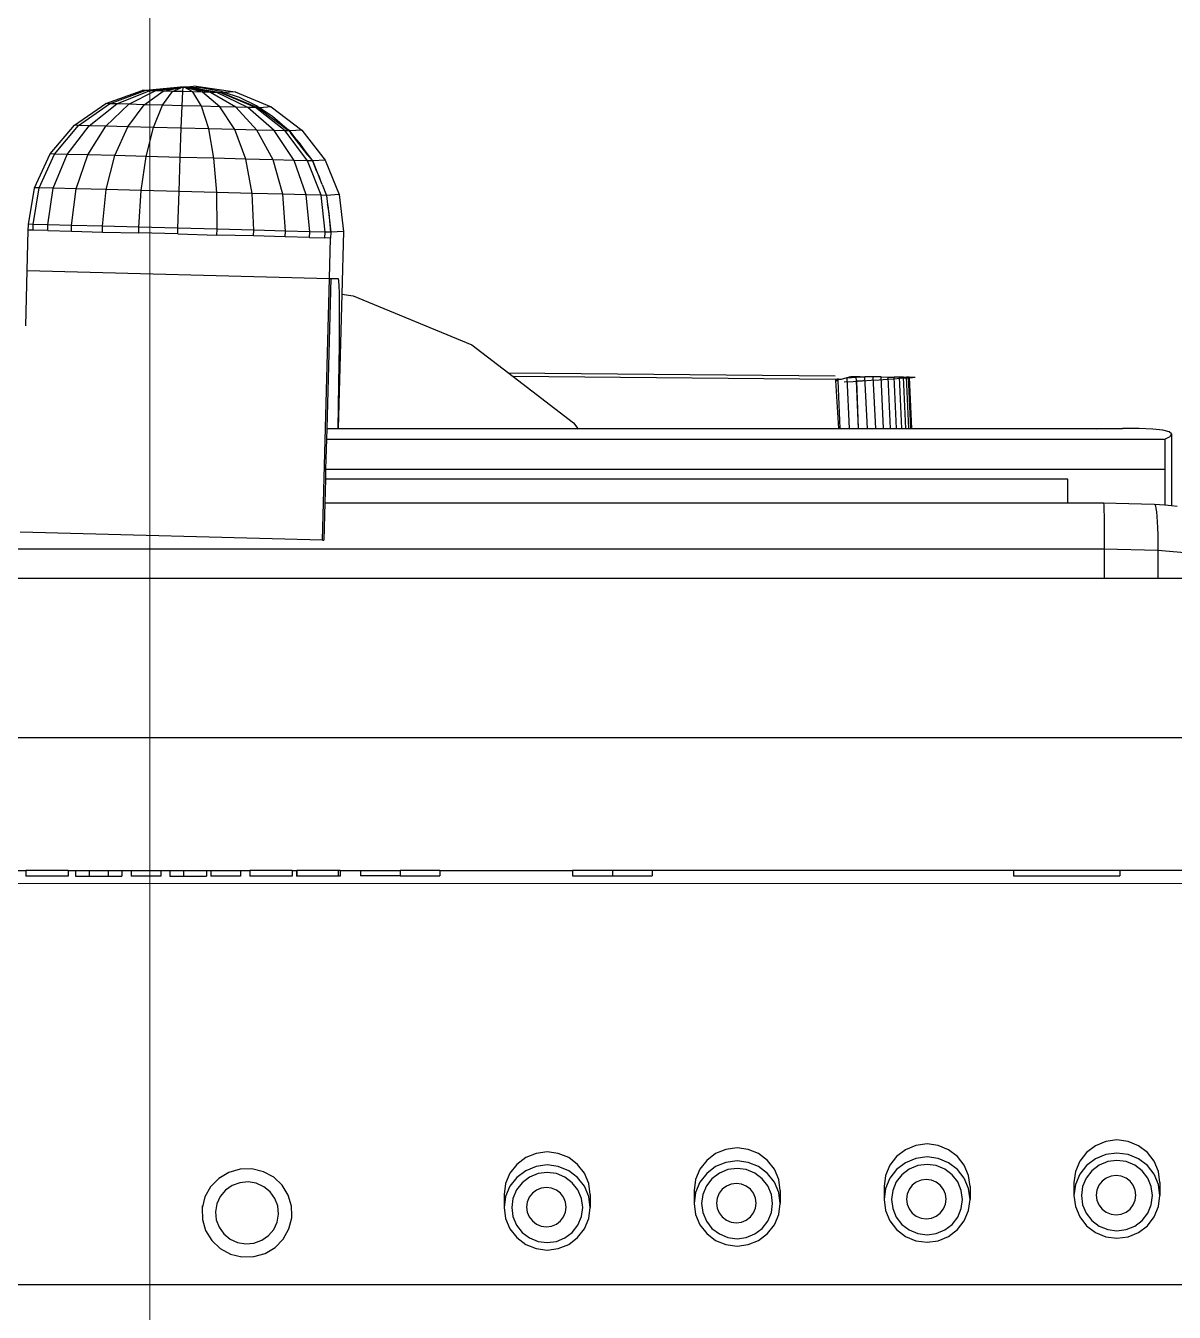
# Model space of a CAD drawing. Header units: millimetres. Extents: x 3552052 to 4144896, y -707811 to -630695.
# Drawn here: x 3697252.6 to 3697455.5, y -683301.6 to -683074.3 of the extents above; entities that cross this region are included whole.
import ezdxf

# ---------------------------------------------------------------- set-up
doc = ezdxf.new("R2010")
doc.units = ezdxf.units.MM
doc.header["$LTSCALE"] = 6
doc.header["$MEASUREMENT"] = 0
doc.layers.add('ELE-4M UPS P.SB', color=3, linetype='CONTINUOUS', lineweight=0)
doc.layers.add('EQP', color=6, linetype='CONTINUOUS', lineweight=0)

# ---------------------------------------------------------------- blocks, each defined once
blk = doc.blocks.new('2')
at = {"layer": 'ELE-4M UPS P.SB', "color": 251, "linetype": 'ByBlock'}
for p, q in [((3601460.77, -685926.45), (3601460.77, -681421.37)), ((3600970.81, -681726.45), (3603150.73, -681726.45))]:
    blk.add_line(p, q, dxfattribs=at)

msp = doc.modelspace()

# ---------------------------------------------------------------- linework, layer by layer
at = {"layer": 'EQP', "lineweight": -3}
for p, q in [((3697273.19, -683085.73), (3697280.01, -683085.08)), ((3697273.71, -683085.74), (3697280.22, -683085.11)), ((3697274.39, -683085.76), (3697280.22, -683085.11)), ((3697275.47, -683085.79), (3697280.22, -683085.11)), ((3697276.89, -683085.83), (3697280.22, -683085.11)), ((3697278.55, -683085.87), (3697280.44, -683085.09)), ((3697280.22, -683085.11), (3697280.01, -683085.08)), ((3697280.22, -683085.11), (3697280.26, -683085.12)), ((3697280.26, -683085.12), (3697280.44, -683085.09)), ((3697280.34, -683085.92), (3697280.44, -683085.09)), ((3697280.44, -683085.09), (3697280.47, -683085.09)), ((3697280.47, -683085.09), (3697280.52, -683085.1)), ((3697280.52, -683085.1), (3697280.6, -683085.11)), ((3697280.84, -683085.11), (3697280.6, -683085.11)), ((3697285.26, -683086.05), (3697280.6, -683085.11)), ((3697283.81, -683086.01), (3697280.6, -683085.11)), ((3697282.14, -683085.97), (3697280.6, -683085.11)), ((3697280.93, -683085.1), (3697280.84, -683085.11)), ((3697281.1, -683085.13), (3697280.93, -683085.1)), ((3697282.69, -683084.94), (3697281.1, -683085.13)), ((3697287.08, -683086.1), (3697281.1, -683085.13)), ((3697283.81, -683085.28), (3697281.1, -683085.13)), ((3697286.37, -683086.08), (3697281.1, -683085.13)), ((3697282.69, -683084.94), (3697289.58, -683085.96)), ((3697266.78, -683088.04), (3697273.19, -683085.73)), ((3697267.41, -683088.06), (3697273.71, -683085.74)), ((3697268.71, -683088.1), (3697274.39, -683085.76)), ((3697270.8, -683088.15), (3697275.47, -683085.79)), ((3697273.71, -683085.74), (3697273.19, -683085.73)), ((3697273.55, -683088.22), (3697276.89, -683085.83)), ((3697274.39, -683085.76), (3697273.71, -683085.74)), ((3697275.47, -683085.79), (3697274.39, -683085.76)), ((3697276.89, -683085.83), (3697275.47, -683085.79)), ((3697276.75, -683088.31), (3697278.55, -683085.87)), ((3697278.55, -683085.87), (3697276.89, -683085.83)), ((3697280.34, -683085.92), (3697278.55, -683085.87)), ((3697280.21, -683088.4), (3697280.34, -683085.92)), ((3697282.14, -683085.97), (3697280.34, -683085.92)), ((3697283.81, -683086.01), (3697282.14, -683085.97)), ((3697283.67, -683088.49), (3697282.14, -683085.97)), ((3697287.14, -683085.92), (3697283.81, -683085.28)), ((3697285.26, -683086.05), (3697283.81, -683086.01)), ((3697286.91, -683088.58), (3697283.81, -683086.01)), ((3697286.37, -683086.08), (3697285.26, -683086.05)), ((3697289.7, -683088.65), (3697285.26, -683086.05)), ((3697287.08, -683086.1), (3697286.37, -683086.08)), ((3697291.85, -683088.71), (3697286.37, -683086.08)), ((3697293.22, -683088.74), (3697287.08, -683086.1)), ((3697287.33, -683086.1), (3697287.08, -683086.1)), ((3697287.64, -683086.08), (3697287.14, -683085.92)), ((3697287.33, -683086.1), (3697293.71, -683088.76)), ((3697289.58, -683085.96), (3697287.64, -683086.08)), ((3697290.35, -683086.98), (3697287.64, -683086.08)), ((3697289.58, -683085.96), (3697295.96, -683088.61)), ((3697293.4, -683088.45), (3697290.35, -683086.98)), ((3697261.23, -683091.86), (3697266.78, -683088.04)), ((3697261.94, -683091.88), (3697267.41, -683088.06)), ((3697263.78, -683091.93), (3697268.71, -683088.1)), ((3697266.74, -683092.01), (3697270.8, -683088.15)), ((3697267.41, -683088.06), (3697266.78, -683088.04)), ((3697268.71, -683088.1), (3697267.41, -683088.06)), ((3697270.8, -683088.15), (3697268.71, -683088.1)), ((3697270.62, -683092.11), (3697273.55, -683088.22)), ((3697273.55, -683088.22), (3697270.8, -683088.15)), ((3697276.75, -683088.31), (3697273.55, -683088.22)), ((3697275.16, -683092.23), (3697276.75, -683088.31)), ((3697280.21, -683088.4), (3697276.75, -683088.31)), ((3697280.04, -683092.36), (3697280.21, -683088.4)), ((3697283.67, -683088.49), (3697280.21, -683088.4)), ((3697286.91, -683088.58), (3697283.67, -683088.49)), ((3697284.94, -683092.49), (3697283.67, -683088.49)), ((3697289.7, -683088.65), (3697286.91, -683088.58)), ((3697289.52, -683092.61), (3697286.91, -683088.58)), ((3697291.85, -683088.71), (3697289.7, -683088.65)), ((3697293.46, -683092.72), (3697289.7, -683088.65)), ((3697293.22, -683088.74), (3697291.85, -683088.71)), ((3697296.51, -683092.8), (3697291.85, -683088.71)), ((3697298.44, -683092.85), (3697293.22, -683088.74)), ((3697293.71, -683088.76), (3697293.22, -683088.74)), ((3697293.84, -683088.75), (3697293.4, -683088.45)), ((3697293.71, -683088.76), (3697299, -683092.77)), ((3697293.91, -683088.74), (3697293.84, -683088.75)), ((3697293.86, -683088.76), (3697293.84, -683088.75)), ((3697293.91, -683088.74), (3697293.86, -683088.76)), ((3697293.95, -683088.76), (3697293.91, -683088.74)), ((3697295.96, -683088.61), (3697293.95, -683088.76)), ((3697294.45, -683089.15), (3697293.95, -683088.76)), ((3697296.22, -683090.31), (3697294.45, -683089.15)), ((3697295.96, -683088.61), (3697301.38, -683092.72)), ((3697256.91, -683096.93), (3697261.23, -683091.86)), ((3697257.69, -683096.95), (3697261.94, -683091.88)), ((3697259.95, -683097.01), (3697263.78, -683091.93)), ((3697261.94, -683091.88), (3697261.23, -683091.86)), ((3697263.78, -683091.93), (3697261.94, -683091.88)), ((3697266.74, -683092.01), (3697263.78, -683091.93)), ((3697298.79, -683092.53), (3697296.22, -683090.31)), ((3697263.57, -683097.1), (3697266.74, -683092.01)), ((3697270.62, -683092.11), (3697266.74, -683092.01)), ((3697268.33, -683097.23), (3697270.62, -683092.11)), ((3697275.16, -683092.23), (3697270.62, -683092.11)), ((3697273.88, -683097.38), (3697275.16, -683092.23)), ((3697280.04, -683092.36), (3697275.16, -683092.23)), ((3697279.86, -683097.54), (3697280.04, -683092.36)), ((3697284.94, -683092.49), (3697280.04, -683092.36)), ((3697289.52, -683092.61), (3697284.94, -683092.49)), ((3697285.86, -683097.69), (3697284.94, -683092.49)), ((3697293.46, -683092.72), (3697289.52, -683092.61)), ((3697291.46, -683097.84), (3697289.52, -683092.61)), ((3697296.51, -683092.8), (3697293.46, -683092.72)), ((3697296.3, -683097.97), (3697293.46, -683092.72)), ((3697298.44, -683092.85), (3697296.51, -683092.8)), ((3697300.02, -683098.07), (3697296.51, -683092.8)), ((3697302.39, -683098.13), (3697298.44, -683092.85)), ((3697299.13, -683092.87), (3697298.44, -683092.85)), ((3697299, -683092.77), (3697298.79, -683092.53)), ((3697299.28, -683092.87), (3697298.79, -683092.53)), ((3697299, -683092.77), (3697299.13, -683092.87)), ((3697299.28, -683092.87), (3697299.13, -683092.87)), ((3697299.13, -683092.87), (3697299.43, -683093.25)), ((3697301.38, -683092.72), (3697299.28, -683092.87)), ((3697300.39, -683094.33), (3697299.28, -683092.87)), ((3697302.44, -683097.12), (3697299.43, -683093.25)), ((3697300.39, -683094.33), (3697299.43, -683093.25)), ((3697301.38, -683092.72), (3697305.49, -683098.01)), ((3697301.03, -683095.05), (3697300.39, -683094.33)), ((3697301.78, -683096.15), (3697301.03, -683095.05)), ((3697303.3, -683098.15), (3697301.78, -683096.15)), ((3697302.44, -683097.12), (3697301.78, -683096.15)), ((3697254.13, -683102.89), (3697256.91, -683096.93)), ((3697254.95, -683102.91), (3697257.69, -683096.95)), ((3697257.69, -683096.95), (3697256.91, -683096.93)), ((3697257.46, -683102.98), (3697259.95, -683097.01)), ((3697259.95, -683097.01), (3697257.69, -683096.95)), ((3697263.57, -683097.1), (3697259.95, -683097.01)), ((3697261.51, -683103.09), (3697263.57, -683097.1)), ((3697268.33, -683097.23), (3697263.57, -683097.1)), ((3697266.81, -683103.23), (3697268.33, -683097.23)), ((3697273.88, -683097.38), (3697268.33, -683097.23)), ((3697273.01, -683103.39), (3697273.88, -683097.38)), ((3697279.86, -683097.54), (3697273.88, -683097.38)), ((3697279.68, -683103.57), (3697279.86, -683097.54)), ((3697285.86, -683097.69), (3697279.86, -683097.54)), ((3697291.46, -683097.84), (3697285.86, -683097.69)), ((3697286.36, -683103.75), (3697285.86, -683097.69)), ((3697296.3, -683097.97), (3697291.46, -683097.84)), ((3697292.61, -683103.91), (3697291.46, -683097.84)), ((3697300.02, -683098.07), (3697296.3, -683097.97)), ((3697298, -683104.05), (3697296.3, -683097.97)), ((3697302.39, -683098.13), (3697300.02, -683098.07)), ((3697302.16, -683104.16), (3697300.02, -683098.07)), ((3697304.8, -683104.23), (3697302.39, -683098.13)), ((3697303.24, -683098.15), (3697302.39, -683098.13)), ((3697302.44, -683097.12), (3697303.24, -683098.15)), ((3697303.3, -683098.15), (3697303.24, -683098.15)), ((3697303.24, -683098.15), (3697303.94, -683099.86)), ((3697305.49, -683098.01), (3697303.3, -683098.15)), ((3697304.21, -683100.4), (3697303.3, -683098.15)), ((3697305.49, -683098.01), (3697308, -683104.11)), ((3697303.96, -683099.9), (3697303.94, -683099.86)), ((3697304.21, -683100.4), (3697303.96, -683099.9)), ((3697304.45, -683100.88), (3697304.21, -683100.4)), ((3697304.75, -683101.73), (3697304.21, -683100.4)), ((3697304.75, -683101.73), (3697304.45, -683100.88)), ((3697253.06, -683109.35), (3697254.14, -683103.06)), ((3697253.09, -683109.35), (3697254.14, -683103.06)), ((3697253.9, -683109.37), (3697254.95, -683102.91)), ((3697254.95, -683102.91), (3697254.13, -683102.89)), ((3697254.14, -683103.06), (3697254.13, -683102.89)), ((3697257.46, -683102.98), (3697254.95, -683102.91)), ((3697256.5, -683109.44), (3697257.46, -683102.98)), ((3697261.51, -683103.09), (3697257.46, -683102.98)), ((3697260.69, -683109.55), (3697261.51, -683103.09)), ((3697266.81, -683103.23), (3697261.51, -683103.09)), ((3697266.17, -683109.7), (3697266.81, -683103.23)), ((3697273.01, -683103.39), (3697266.81, -683103.23)), ((3697304.96, -683102.33), (3697304.75, -683101.73)), ((3697304.96, -683102.33), (3697305.75, -683104.26)), ((3697272.59, -683109.87), (3697273.01, -683103.39)), ((3697279.68, -683103.57), (3697273.01, -683103.39)), ((3697279.49, -683110.05), (3697279.68, -683103.57)), ((3697286.36, -683103.75), (3697279.68, -683103.57)), ((3697292.61, -683103.91), (3697286.36, -683103.75)), ((3697286.42, -683110.23), (3697286.36, -683103.75)), ((3697298, -683104.05), (3697292.61, -683103.91)), ((3697292.89, -683110.4), (3697292.61, -683103.91)), ((3697302.16, -683104.16), (3697298, -683104.05)), ((3697298.47, -683110.55), (3697298, -683104.05)), ((3697304.8, -683104.23), (3697302.16, -683104.16)), ((3697302.77, -683110.67), (3697302.16, -683104.16)), ((3697305.51, -683110.74), (3697304.8, -683104.23)), ((3697305.75, -683104.26), (3697304.8, -683104.23)), ((3697308, -683104.11), (3697305.75, -683104.26)), ((3697305.75, -683104.26), (3697305.93, -683105.88)), ((3697308, -683104.11), (3697308.74, -683110.62)), ((3697305.96, -683106.02), (3697305.93, -683105.88)), ((3697306.24, -683107.39), (3697305.96, -683106.02)), ((3697305.96, -683106.02), (3697306.49, -683110.76)), ((3697306.49, -683110.76), (3697306.24, -683107.39)), ((3697253.05, -683110.37), (3697253.06, -683109.52)), ((3697253.06, -683109.52), (3697253.06, -683109.35)), ((3697253.09, -683109.35), (3697253.06, -683109.35)), ((3697253.9, -683109.37), (3697253.09, -683109.35)), ((3697253.89, -683110.39), (3697253.9, -683109.37)), ((3697256.5, -683109.44), (3697253.9, -683109.37)), ((3697256.49, -683110.46), (3697256.5, -683109.44)), ((3697260.69, -683109.55), (3697256.5, -683109.44)), ((3697260.67, -683110.57), (3697260.69, -683109.55)), ((3697266.17, -683109.7), (3697260.69, -683109.55)), ((3697266.16, -683110.72), (3697266.17, -683109.7)), ((3697272.59, -683109.87), (3697266.17, -683109.7)), ((3697272.57, -683110.89), (3697272.59, -683109.87)), ((3697279.49, -683110.05), (3697272.59, -683109.87)), ((3697279.47, -683111.07), (3697279.49, -683110.05)), ((3697286.42, -683110.23), (3697279.49, -683110.05)), ((3697252.85, -683117.5), (3697253.05, -683110.37)), ((3697253.89, -683110.39), (3697253.05, -683110.37)), ((3697256.49, -683110.46), (3697253.89, -683110.39)), ((3697256.49, -683110.46), (3697260.67, -683110.57)), ((3697260.67, -683110.57), (3697266.16, -683110.72)), ((3697266.16, -683110.72), (3697272.57, -683110.89)), ((3697279.47, -683111.07), (3697272.57, -683110.89)), ((3697279.47, -683111.07), (3697286.39, -683111.25)), ((3697286.39, -683111.25), (3697286.42, -683110.23)), ((3697292.85, -683111.42), (3697286.39, -683111.25)), ((3697292.89, -683110.4), (3697286.42, -683110.23)), ((3697292.85, -683111.42), (3697292.89, -683110.4)), ((3697298.43, -683111.57), (3697292.85, -683111.42)), ((3697298.47, -683110.55), (3697292.89, -683110.4)), ((3697298.43, -683111.57), (3697298.47, -683110.55)), ((3697302.73, -683111.69), (3697298.43, -683111.57)), ((3697302.77, -683110.67), (3697298.47, -683110.55)), ((3697302.73, -683111.69), (3697302.77, -683110.67)), ((3697302.73, -683111.69), (3697305.46, -683111.76)), ((3697305.51, -683110.74), (3697302.77, -683110.67)), ((3697305.46, -683111.76), (3697305.51, -683110.74)), ((3697306.44, -683111.78), (3697305.46, -683111.76)), ((3697306.49, -683110.76), (3697305.51, -683110.74)), ((3697306.27, -683118.91), (3697306.44, -683111.78)), ((3697306.49, -683110.76), (3697306.44, -683111.78)), ((3697308.74, -683110.62), (3697306.49, -683110.76)), ((3697308.74, -683110.62), (3697308.45, -683121.71)), ((3697252.59, -683127.29), (3697252.85, -683117.5)), ((3697252.85, -683117.5), (3697306.27, -683118.91)), ((3697305.05, -683165.19), (3697306.27, -683118.91)), ((3697306.48, -683118.91), (3697305.78, -683145.42)), ((3697306.27, -683118.91), (3697306.48, -683118.91)), ((3697306.48, -683118.91), (3697307.82, -683118.91)), ((3697307.82, -683118.91), (3697307.88, -683119.37)), ((3697307.88, -683119.37), (3697307.92, -683120.25)), ((3697307.92, -683120.25), (3697307.95, -683121.55)), ((3697307.95, -683121.55), (3697307.97, -683123.26)), ((3697308.45, -683121.71), (3697307.82, -683145.42)), ((3697307.97, -683123.26), (3697307.98, -683125.37)), ((3697308.45, -683121.71), (3697310.43, -683121.97)), ((3697310.43, -683121.97), (3697331.39, -683130.65)), ((3697307.98, -683125.37), (3697307.97, -683127.87)), ((3697307.97, -683127.87), (3697307.95, -683130.76)), ((3697307.95, -683130.76), (3697307.92, -683134.01)), ((3697331.39, -683130.65), (3697338.71, -683136.26)), ((3697307.92, -683134.01), (3697307.88, -683137.61)), ((3697395.62, -683136.18), (3697337.9, -683135.65)), ((3697338.71, -683136.26), (3697349.39, -683144.46)), ((3697395.65, -683136.79), (3697338.71, -683136.26)), ((3697396.12, -683136.8), (3697395.65, -683136.79)), ((3697395.65, -683136.79), (3697395.66, -683136.94)), ((3697395.66, -683136.94), (3697396.12, -683136.94)), ((3697395.66, -683136.94), (3697395.66, -683136.97)), ((3697395.66, -683136.97), (3697396.12, -683136.97)), ((3697395.66, -683136.97), (3697396.2, -683145.42)), ((3697396.12, -683136.8), (3697396.11, -683136.6)), ((3697396.7, -683136.8), (3697396.12, -683136.8)), ((3697396.12, -683136.94), (3697396.12, -683136.8)), ((3697396.12, -683136.97), (3697396.12, -683136.94)), ((3697396.51, -683145.42), (3697396.12, -683136.97)), ((3697397.7, -683136.5), (3697396.7, -683136.8)), ((3697397.18, -683137.22), (3697398.81, -683137.11)), ((3697397.7, -683136.5), (3697397.73, -683136.49)), ((3697398.08, -683136.38), (3697397.73, -683136.49)), ((3697397.73, -683136.49), (3697399.33, -683136.39)), ((3697398.15, -683145.42), (3697397.73, -683136.49)), ((3697398.08, -683136.38), (3697398.11, -683136.37)), ((3697398.39, -683136.28), (3697398.11, -683136.37)), ((3697398.11, -683136.37), (3697399.33, -683136.39)), ((3697399.55, -683136.3), (3697398.39, -683136.28)), ((3697398.81, -683137.11), (3697400.4, -683137.01)), ((3697399.33, -683136.39), (3697399.55, -683136.3)), ((3697399.33, -683136.39), (3697400.05, -683136.3)), ((3697399.36, -683137), (3697399.33, -683136.39)), ((3697399.36, -683137), (3697399.44, -683137)), ((3697399.75, -683145.42), (3697399.36, -683137)), ((3697399.36, -683137), (3697399.65, -683145.42)), ((3697399.44, -683137), (3697400.4, -683137.01)), ((3697400.05, -683136.3), (3697399.55, -683136.3)), ((3697400.05, -683136.3), (3697400.88, -683136.31)), ((3697400.4, -683137.01), (3697400.69, -683136.89)), ((3697400.4, -683137.01), (3697401.95, -683136.9)), ((3697401.3, -683145.42), (3697400.88, -683136.31)), ((3697402.35, -683136.32), (3697400.88, -683136.31)), ((3697401.95, -683136.9), (3697403.41, -683136.81)), ((3697402.77, -683145.42), (3697402.35, -683136.32)), ((3697403.71, -683136.33), (3697402.35, -683136.32)), ((3697403.41, -683136.81), (3697404.77, -683136.72)), ((3697404.13, -683145.42), (3697403.71, -683136.33)), ((3697403.71, -683136.33), (3697404.95, -683136.35)), ((3697404.77, -683136.72), (3697406, -683136.64)), ((3697405.37, -683145.42), (3697404.95, -683136.35)), ((3697404.95, -683136.35), (3697406.03, -683136.36)), ((3697406, -683136.64), (3697407.09, -683136.56)), ((3697406.45, -683145.42), (3697406.03, -683136.36)), ((3697406.95, -683136.36), (3697406.03, -683136.36)), ((3697407.37, -683145.42), (3697406.95, -683136.36)), ((3697407.69, -683136.37), (3697406.95, -683136.36)), ((3697407.09, -683136.56), (3697408, -683136.5)), ((3697408.11, -683145.42), (3697407.69, -683136.37)), ((3697407.69, -683136.37), (3697408.23, -683136.38)), ((3697408, -683136.5), (3697408.74, -683136.46)), ((3697408.65, -683145.42), (3697408.23, -683136.38)), ((3697408.56, -683136.38), (3697408.23, -683136.38)), ((3697408.7, -683136.38), (3697408.56, -683136.38)), ((3697408.98, -683145.42), (3697408.56, -683136.38)), ((3697408.7, -683136.38), (3697409.11, -683145.42)), ((3697408.7, -683136.38), (3697409.74, -683136.39)), ((3697408.74, -683136.46), (3697409.28, -683136.42)), ((3697409.28, -683136.42), (3697409.61, -683136.39)), ((3697307.88, -683137.61), (3697307.83, -683141.55)), ((3697307.83, -683141.55), (3697307.77, -683145.42)), ((3697305.78, -683145.42), (3697305.73, -683147.34)), ((3697305.78, -683145.42), (3697307.77, -683145.42)), ((3697307.77, -683145.42), (3697307.77, -683145.55)), ((3697307.77, -683145.42), (3697307.82, -683145.42)), ((3697307.82, -683145.42), (3697307.82, -683145.55)), ((3697307.82, -683145.42), (3697350.12, -683145.42)), ((3697349.39, -683144.46), (3697350.12, -683145.42)), ((3697350.12, -683145.42), (3697350.22, -683145.55)), ((3697350.12, -683145.42), (3697396.2, -683145.42)), ((3697396.2, -683145.42), (3697396.21, -683145.55)), ((3697396.2, -683145.42), (3697396.51, -683145.42)), ((3697396.52, -683145.55), (3697396.51, -683145.42)), ((3697396.51, -683145.42), (3697398.15, -683145.42)), ((3697398.15, -683145.55), (3697398.15, -683145.42)), ((3697398.15, -683145.42), (3697399.65, -683145.42)), ((3697399.65, -683145.42), (3697399.65, -683145.55)), ((3697399.65, -683145.42), (3697399.75, -683145.42)), ((3697399.76, -683145.55), (3697399.75, -683145.42)), ((3697399.75, -683145.42), (3697401.3, -683145.42)), ((3697401.3, -683145.55), (3697401.3, -683145.42)), ((3697401.3, -683145.42), (3697402.77, -683145.42)), ((3697402.77, -683145.55), (3697402.77, -683145.42)), ((3697402.77, -683145.42), (3697404.13, -683145.42)), ((3697404.14, -683145.55), (3697404.13, -683145.42)), ((3697404.13, -683145.42), (3697405.37, -683145.42)), ((3697405.37, -683145.55), (3697405.37, -683145.42)), ((3697405.37, -683145.42), (3697406.45, -683145.42)), ((3697406.46, -683145.55), (3697406.45, -683145.42)), ((3697406.45, -683145.42), (3697407.37, -683145.42)), ((3697407.38, -683145.55), (3697407.37, -683145.42)), ((3697407.37, -683145.42), (3697408.11, -683145.42)), ((3697408.11, -683145.55), (3697408.11, -683145.42)), ((3697408.11, -683145.42), (3697408.65, -683145.42)), ((3697408.65, -683145.55), (3697408.65, -683145.42)), ((3697408.65, -683145.42), (3697408.98, -683145.42)), ((3697408.99, -683145.55), (3697408.98, -683145.42)), ((3697408.98, -683145.42), (3697409.11, -683145.42)), ((3697409.11, -683145.42), (3697409.12, -683145.55)), ((3697409.11, -683145.42), (3697411.82, -683145.42)), ((3697411.82, -683145.42), (3697411.83, -683145.55)), ((3697411.82, -683145.42), (3697415.03, -683145.42)), ((3697415.03, -683145.55), (3697415.03, -683145.42)), ((3697415.03, -683145.42), (3697446.37, -683145.42)), ((3697442.91, -683145.5), (3697441.74, -683145.55)), ((3697446.37, -683145.42), (3697442.91, -683145.5)), ((3697449.33, -683145.44), (3697446.37, -683145.42)), ((3697451.72, -683145.55), (3697449.33, -683145.44)), ((3697453.49, -683145.75), (3697451.72, -683145.55)), ((3697454.6, -683146.03), (3697453.49, -683145.75)), ((3697455.04, -683146.4), (3697454.6, -683146.03)), ((3697454.79, -683146.84), (3697455.04, -683146.4)), ((3697455.04, -683146.4), (3697455.04, -683159.04)), ((3697305.73, -683147.34), (3697305.59, -683152.62)), ((3697305.73, -683147.34), (3697453.86, -683147.34)), ((3697453.86, -683147.34), (3697454.79, -683146.84)), ((3697453.86, -683147.34), (3697453.86, -683152.62)), ((3697305.59, -683152.62), (3697305.55, -683154.4)), ((3697305.59, -683152.62), (3697453.86, -683152.62)), ((3697453.86, -683152.62), (3697453.86, -683158.94)), ((3697305.55, -683154.4), (3697305.43, -683158.59)), ((3697436.71, -683154.4), (3697305.55, -683154.4)), ((3697436.71, -683158.59), (3697436.71, -683154.4)), ((3697305.43, -683158.59), (3697305.26, -683165.19)), ((3697305.43, -683158.59), (3697436.71, -683158.59)), ((3697436.71, -683158.66), (3697436.71, -683158.59)), ((3697436.71, -683158.59), (3697443.01, -683158.59)), ((3697443, -683158.66), (3697443.01, -683158.59)), ((3697443.01, -683158.59), (3697443.03, -683158.66)), ((3697443.01, -683158.59), (3697451.97, -683158.78)), ((3697443.03, -683158.66), (3697443.05, -683158.92)), ((3697443.05, -683158.92), (3697443.07, -683159.36)), ((3697443.07, -683159.36), (3697443.09, -683159.98)), ((3697443.09, -683159.98), (3697443.11, -683160.78)), ((3697451.97, -683158.78), (3697452.08, -683158.85)), ((3697451.97, -683158.78), (3697453.86, -683158.94)), ((3697452.08, -683158.85), (3697452.19, -683159.11)), ((3697452.19, -683159.11), (3697452.28, -683159.55)), ((3697452.28, -683159.55), (3697452.37, -683160.18)), ((3697452.37, -683160.18), (3697452.45, -683160.97)), ((3697453.86, -683158.94), (3697455.04, -683159.04)), ((3697455.04, -683159.04), (3697456.01, -683159.13)), ((3697443.11, -683160.78), (3697443.12, -683161.72)), ((3697443.12, -683161.72), (3697443.13, -683162.81)), ((3697452.45, -683160.97), (3697452.51, -683161.92)), ((3697452.51, -683161.92), (3697452.57, -683163.01)), ((3697305.05, -683165.19), (3697251.62, -683163.78)), ((3697443.13, -683162.81), (3697443.14, -683164.02)), ((3697443.14, -683164.02), (3697443.14, -683165.33)), ((3697452.57, -683163.01), (3697452.6, -683164.22)), ((3697452.6, -683164.22), (3697452.63, -683165.52)), ((3697116.42, -683166.71), (3697443.14, -683166.71)), ((3697305.05, -683165.19), (3697305.26, -683165.19)), ((3697443.14, -683165.33), (3697443.14, -683166.71)), ((3697443.14, -683166.71), (3697443.14, -683171.95)), ((3697443.14, -683166.71), (3697452.63, -683166.91)), ((3697452.63, -683165.52), (3697452.63, -683166.91)), ((3697452.63, -683166.91), (3697452.63, -683171.95)), ((3697452.63, -683166.91), (3697457.4, -683167.32)), ((3697443.14, -683171.95), (3697116.42, -683171.95)), ((3697452.63, -683171.95), (3697443.14, -683171.95)), ((3697457.4, -683171.95), (3697452.63, -683171.95)), ((3697466.38, -683200.08), (3697106.84, -683200.08)), ((3697249.19, -683223.53), (3697252.61, -683223.53)), ((3697252.61, -683223.53), (3697252.61, -683224.53)), ((3697260.09, -683223.53), (3697252.61, -683223.53)), ((3697260.09, -683223.53), (3697260.09, -683224.53)), ((3697260.09, -683223.53), (3697261.39, -683223.53)), ((3697261.39, -683223.53), (3697263.83, -683223.53)), ((3697261.39, -683223.53), (3697261.39, -683224.53)), ((3697263.83, -683223.53), (3697267.16, -683223.53)), ((3697263.83, -683223.53), (3697263.83, -683224.53)), ((3697267.16, -683223.53), (3697269.6, -683223.53)), ((3697267.16, -683223.53), (3697267.16, -683224.53)), ((3697269.6, -683223.53), (3697271.21, -683223.53)), ((3697269.6, -683223.53), (3697269.6, -683224.53)), ((3697271.21, -683223.53), (3697276.45, -683223.53)), ((3697271.21, -683223.53), (3697271.21, -683224.53)), ((3697276.45, -683223.53), (3697278.06, -683223.53)), ((3697276.45, -683223.53), (3697276.45, -683224.53)), ((3697278.06, -683223.53), (3697280.5, -683223.53)), ((3697278.06, -683223.53), (3697278.06, -683224.53)), ((3697280.5, -683223.53), (3697284.55, -683223.53)), ((3697280.5, -683223.53), (3697280.5, -683224.53)), ((3697284.55, -683223.53), (3697285.32, -683223.53)), ((3697284.55, -683223.53), (3697284.55, -683224.53)), ((3697285.32, -683223.53), (3697290.55, -683223.53)), ((3697285.32, -683223.53), (3697285.32, -683224.53)), ((3697290.55, -683223.53), (3697292.17, -683223.53)), ((3697290.55, -683223.53), (3697290.55, -683224.53)), ((3697292.17, -683223.53), (3697292.17, -683224.53)), ((3697299.65, -683223.53), (3697292.17, -683223.53)), ((3697299.65, -683223.53), (3697299.65, -683224.53)), ((3697299.65, -683223.53), (3697300.42, -683223.53)), ((3697300.42, -683223.53), (3697300.42, -683224.53)), ((3697300.42, -683223.53), (3697300.48, -683223.53)), ((3697300.48, -683223.53), (3697300.48, -683224.53)), ((3697307.78, -683223.53), (3697300.48, -683223.53)), ((3697307.78, -683223.53), (3697307.78, -683224.53)), ((3697308.17, -683223.53), (3697307.78, -683223.53)), ((3697308.17, -683223.53), (3697308.17, -683224.53)), ((3697308.17, -683223.53), (3697311.72, -683223.53)), ((3697311.72, -683223.53), (3697311.72, -683224.46)), ((3697311.72, -683223.53), (3697318.75, -683223.53)), ((3697318.75, -683223.53), (3697318.75, -683224.46)), ((3697325.79, -683223.53), (3697318.75, -683223.53)), ((3697325.79, -683223.53), (3697325.79, -683224.46)), ((3697325.79, -683223.53), (3697349.23, -683223.53)), ((3697349.23, -683223.53), (3697349.23, -683224.46)), ((3697356.26, -683223.53), (3697349.23, -683223.53)), ((3697356.26, -683223.53), (3697356.26, -683224.46)), ((3697363.29, -683223.53), (3697356.26, -683223.53)), ((3697363.29, -683223.53), (3697363.29, -683224.46)), ((3697427.14, -683223.53), (3697363.29, -683223.53)), ((3697427.14, -683223.53), (3697427.14, -683224.46)), ((3697445.89, -683223.53), (3697427.14, -683223.53)), ((3697445.89, -683223.53), (3697445.89, -683224.46)), ((3697466.38, -683223.53), (3697445.89, -683223.53)), ((3697260.09, -683224.53), (3697252.61, -683224.53)), ((3697261.39, -683224.53), (3697263.83, -683224.53)), ((3697263.83, -683224.53), (3697267.16, -683224.53)), ((3697267.16, -683224.53), (3697269.6, -683224.53)), ((3697276.45, -683224.53), (3697271.21, -683224.53)), ((3697278.06, -683224.53), (3697280.5, -683224.53)), ((3697280.5, -683224.53), (3697284.55, -683224.53)), ((3697290.55, -683224.53), (3697285.32, -683224.53)), ((3697299.65, -683224.53), (3697292.17, -683224.53)), ((3697300.48, -683224.53), (3697300.42, -683224.53)), ((3697307.78, -683224.53), (3697300.48, -683224.53)), ((3697308.17, -683224.53), (3697307.78, -683224.53)), ((3697318.75, -683224.46), (3697311.72, -683224.46)), ((3697318.75, -683224.46), (3697325.79, -683224.46)), ((3697349.23, -683224.46), (3697356.26, -683224.46)), ((3697356.26, -683224.46), (3697363.29, -683224.46)), ((3697427.14, -683224.46), (3697445.89, -683224.46)), ((3697443.42, -683271.4), (3697441.59, -683272.16)), ((3697445.39, -683271.15), (3697443.42, -683271.4)), ((3697447.36, -683271.4), (3697445.39, -683271.15)), ((3697449.19, -683272.16), (3697447.36, -683271.4)), ((3697342.77, -683273.51), (3697340.93, -683274.26)), ((3697344.73, -683273.25), (3697342.77, -683273.51)), ((3697346.7, -683273.51), (3697344.73, -683273.25)), ((3697348.54, -683274.26), (3697346.7, -683273.51)), ((3697374.49, -683273.56), (3697372.91, -683274.76)), ((3697376.32, -683272.81), (3697374.49, -683273.56)), ((3697378.29, -683272.55), (3697376.32, -683272.81)), ((3697380.25, -683272.81), (3697378.29, -683272.55)), ((3697382.09, -683273.56), (3697380.25, -683272.81)), ((3697383.66, -683274.76), (3697382.09, -683273.56)), ((3697408.04, -683272.86), (3697406.46, -683274.05)), ((3697409.87, -683272.11), (3697408.04, -683272.86)), ((3697411.84, -683271.85), (3697409.87, -683272.11)), ((3697413.81, -683272.11), (3697411.84, -683271.85)), ((3697415.64, -683272.86), (3697413.81, -683272.11)), ((3697417.21, -683274.05), (3697415.64, -683272.86)), ((3697440.01, -683273.35), (3697438.81, -683274.91)), ((3697441.59, -683272.16), (3697440.01, -683273.35)), ((3697443.42, -683273.71), (3697441.59, -683274.46)), ((3697445.39, -683273.45), (3697443.42, -683273.71)), ((3697447.36, -683273.71), (3697445.39, -683273.45)), ((3697449.19, -683274.46), (3697447.36, -683273.71)), ((3697450.77, -683273.35), (3697449.19, -683272.16)), ((3697451.97, -683274.91), (3697450.77, -683273.35)), ((3697339.36, -683275.46), (3697338.15, -683277.01)), ((3697340.93, -683274.26), (3697339.36, -683275.46)), ((3697342.77, -683275.81), (3697340.93, -683276.57)), ((3697344.73, -683275.56), (3697342.77, -683275.81)), ((3697346.7, -683275.81), (3697344.73, -683275.56)), ((3697348.54, -683276.57), (3697346.7, -683275.81)), ((3697350.11, -683275.46), (3697348.54, -683274.26)), ((3697351.32, -683277.01), (3697350.11, -683275.46)), ((3697372.91, -683274.76), (3697371.7, -683276.31)), ((3697374.49, -683275.86), (3697372.91, -683277.06)), ((3697376.32, -683275.11), (3697374.49, -683275.86)), ((3697378.29, -683274.86), (3697376.32, -683275.11)), ((3697380.25, -683275.11), (3697378.29, -683274.86)), ((3697382.09, -683275.86), (3697380.25, -683275.11)), ((3697383.66, -683277.06), (3697382.09, -683275.86)), ((3697384.87, -683276.31), (3697383.66, -683274.76)), ((3697405.25, -683275.61), (3697404.5, -683277.42)), ((3697406.46, -683274.05), (3697405.25, -683275.61)), ((3697408.04, -683275.16), (3697406.46, -683276.36)), ((3697409.87, -683274.41), (3697408.04, -683275.16)), ((3697410.21, -683275.68), (3697408.7, -683276.3)), ((3697411.84, -683274.15), (3697409.87, -683274.41)), ((3697411.84, -683275.47), (3697410.21, -683275.68)), ((3697413.81, -683274.41), (3697411.84, -683274.15)), ((3697413.46, -683275.68), (3697411.84, -683275.47)), ((3697414.98, -683276.3), (3697413.46, -683275.68)), ((3697415.64, -683275.16), (3697413.81, -683274.41)), ((3697417.21, -683276.36), (3697415.64, -683275.16)), ((3697418.42, -683275.61), (3697417.21, -683274.05)), ((3697419.18, -683277.42), (3697418.42, -683275.61)), ((3697438.81, -683274.91), (3697438.05, -683276.72)), ((3697440.01, -683275.65), (3697438.81, -683277.21)), ((3697441.59, -683274.46), (3697440.01, -683275.65)), ((3697442.25, -683275.6), (3697440.95, -683276.58)), ((3697443.77, -683274.97), (3697442.25, -683275.6)), ((3697445.39, -683274.76), (3697443.77, -683274.97)), ((3697447.01, -683274.97), (3697445.39, -683274.76)), ((3697448.53, -683275.6), (3697447.01, -683274.97)), ((3697449.83, -683276.58), (3697448.53, -683275.6)), ((3697450.77, -683275.65), (3697449.19, -683274.46)), ((3697451.97, -683277.21), (3697450.77, -683275.65)), ((3697452.73, -683276.72), (3697451.97, -683274.91)), ((3697286.71, -683277.93), (3697285.27, -683279.4)), ((3697288.49, -683276.87), (3697286.71, -683277.93)), ((3697290.48, -683276.3), (3697288.49, -683276.87)), ((3697292.56, -683276.26), (3697290.48, -683276.3)), ((3697294.58, -683276.75), (3697292.56, -683276.26)), ((3697296.41, -683277.73), (3697294.58, -683276.75)), ((3697297.91, -683279.14), (3697296.41, -683277.73)), ((3697338.15, -683277.01), (3697337.39, -683278.83)), ((3697339.36, -683277.76), (3697338.15, -683279.32)), ((3697340.93, -683276.57), (3697339.36, -683277.76)), ((3697341.6, -683277.7), (3697340.3, -683278.69)), ((3697343.11, -683277.08), (3697341.6, -683277.7)), ((3697344.73, -683276.87), (3697343.11, -683277.08)), ((3697346.36, -683277.08), (3697344.73, -683276.87)), ((3697347.87, -683277.7), (3697346.36, -683277.08)), ((3697349.17, -683278.69), (3697347.87, -683277.7)), ((3697350.11, -683277.76), (3697348.54, -683276.57)), ((3697351.32, -683279.32), (3697350.11, -683277.76)), ((3697352.08, -683278.83), (3697351.32, -683277.01)), ((3697370.94, -683278.13), (3697370.68, -683280.07)), ((3697371.7, -683276.31), (3697370.94, -683278.13)), ((3697372.91, -683277.06), (3697371.7, -683278.62)), ((3697373.85, -683277.99), (3697372.85, -683279.27)), ((3697375.15, -683277), (3697373.85, -683277.99)), ((3697376.66, -683276.38), (3697375.15, -683277)), ((3697378.29, -683276.17), (3697376.66, -683276.38)), ((3697379.91, -683276.38), (3697378.29, -683276.17)), ((3697381.42, -683277), (3697379.91, -683276.38)), ((3697382.72, -683277.99), (3697381.42, -683277)), ((3697383.72, -683279.27), (3697382.72, -683277.99)), ((3697384.87, -683278.62), (3697383.66, -683277.06)), ((3697385.63, -683278.13), (3697384.87, -683276.31)), ((3697385.89, -683280.07), (3697385.63, -683278.13)), ((3697404.5, -683277.42), (3697404.24, -683279.37)), ((3697405.25, -683277.91), (3697404.5, -683279.73)), ((3697406.46, -683276.36), (3697405.25, -683277.91)), ((3697407.4, -683277.28), (3697406.4, -683278.57)), ((3697408.7, -683276.3), (3697407.4, -683277.28)), ((3697410.79, -683278.25), (3697409.95, -683278.6)), ((3697411.7, -683278.13), (3697410.79, -683278.25)), ((3697412.61, -683278.25), (3697411.7, -683278.13)), ((3697413.45, -683278.6), (3697412.61, -683278.25)), ((3697416.28, -683277.28), (3697414.98, -683276.3)), ((3697417.27, -683278.57), (3697416.28, -683277.28)), ((3697418.42, -683277.91), (3697417.21, -683276.36)), ((3697419.18, -683279.73), (3697418.42, -683277.91)), ((3697419.44, -683279.37), (3697419.18, -683277.42)), ((3697438.05, -683276.72), (3697437.79, -683278.67)), ((3697438.81, -683277.21), (3697438.05, -683279.03)), ((3697439.95, -683277.87), (3697439.33, -683279.37)), ((3697440.95, -683276.58), (3697439.95, -683277.87)), ((3697443.5, -683277.89), (3697442.77, -683278.45)), ((3697444.35, -683277.55), (3697443.5, -683277.89)), ((3697445.25, -683277.43), (3697444.35, -683277.55)), ((3697446.16, -683277.55), (3697445.25, -683277.43)), ((3697447, -683277.89), (3697446.16, -683277.55)), ((3697447.73, -683278.45), (3697447, -683277.89)), ((3697450.83, -683277.87), (3697449.83, -683276.58)), ((3697451.45, -683279.37), (3697450.83, -683277.87)), ((3697452.73, -683279.03), (3697451.97, -683277.21)), ((3697452.99, -683278.67), (3697452.73, -683276.72)), ((3697285.27, -683279.4), (3697284.26, -683281.18)), ((3697287.9, -683280.01), (3697286.97, -683281.11)), ((3697289.08, -683279.19), (3697287.9, -683280.01)), ((3697290.45, -683278.69), (3697289.08, -683279.19)), ((3697291.9, -683278.56), (3697290.45, -683278.69)), ((3697293.34, -683278.8), (3697291.9, -683278.56)), ((3697294.66, -683279.4), (3697293.34, -683278.8)), ((3697295.78, -683280.31), (3697294.66, -683279.4)), ((3697296.62, -683281.47), (3697295.78, -683280.31)), ((3697298.99, -683280.89), (3697297.91, -683279.14)), ((3697337.39, -683278.83), (3697337.13, -683280.77)), ((3697338.15, -683279.32), (3697337.39, -683281.13)), ((3697339.3, -683279.97), (3697338.67, -683281.47)), ((3697340.3, -683278.69), (3697339.3, -683279.97)), ((3697342.12, -683280.55), (3697341.56, -683281.27)), ((3697342.84, -683280), (3697342.12, -683280.55)), ((3697343.69, -683279.65), (3697342.84, -683280)), ((3697344.6, -683279.54), (3697343.69, -683279.65)), ((3697345.5, -683279.65), (3697344.6, -683279.54)), ((3697346.35, -683280), (3697345.5, -683279.65)), ((3697347.07, -683280.55), (3697346.35, -683280)), ((3697347.63, -683281.27), (3697347.07, -683280.55)), ((3697350.17, -683279.97), (3697349.17, -683278.69)), ((3697350.8, -683281.47), (3697350.17, -683279.97)), ((3697352.08, -683281.13), (3697351.32, -683279.32)), ((3697352.34, -683280.77), (3697352.08, -683278.83)), ((3697370.68, -683280.07), (3697370.68, -683282.38)), ((3697370.94, -683280.43), (3697370.68, -683282.38)), ((3697371.7, -683278.62), (3697370.94, -683280.43)), ((3697372.85, -683279.27), (3697372.22, -683280.77)), ((3697375.11, -683280.57), (3697374.76, -683281.4)), ((3697375.67, -683279.85), (3697375.11, -683280.57)), ((3697376.4, -683279.3), (3697375.67, -683279.85)), ((3697377.24, -683278.95), (3697376.4, -683279.3)), ((3697378.15, -683278.83), (3697377.24, -683278.95)), ((3697379.06, -683278.95), (3697378.15, -683278.83)), ((3697379.9, -683279.3), (3697379.06, -683278.95)), ((3697380.63, -683279.85), (3697379.9, -683279.3)), ((3697381.18, -683280.57), (3697380.63, -683279.85)), ((3697381.53, -683281.4), (3697381.18, -683280.57)), ((3697384.35, -683280.77), (3697383.72, -683279.27)), ((3697385.63, -683280.43), (3697384.87, -683278.62)), ((3697385.89, -683282.38), (3697385.63, -683280.43)), ((3697385.89, -683280.07), (3697385.89, -683282.38)), ((3697404.24, -683279.37), (3697404.24, -683281.67)), ((3697404.5, -683279.73), (3697404.24, -683281.67)), ((3697405.78, -683280.07), (3697405.56, -683281.67)), ((3697406.4, -683278.57), (3697405.78, -683280.07)), ((3697408.67, -683279.87), (3697408.32, -683280.7)), ((3697409.22, -683279.15), (3697408.67, -683279.87)), ((3697409.95, -683278.6), (3697409.22, -683279.15)), ((3697414.18, -683279.15), (3697413.45, -683278.6)), ((3697414.74, -683279.87), (3697414.18, -683279.15)), ((3697415.09, -683280.7), (3697414.74, -683279.87)), ((3697417.9, -683280.07), (3697417.27, -683278.57)), ((3697418.11, -683281.67), (3697417.9, -683280.07)), ((3697419.44, -683281.67), (3697419.18, -683279.73)), ((3697419.44, -683279.37), (3697419.44, -683281.67)), ((3697437.79, -683278.67), (3697437.79, -683280.97)), ((3697438.05, -683279.03), (3697437.79, -683280.97)), ((3697439.33, -683279.37), (3697439.11, -683280.97)), ((3697441.87, -683280), (3697441.75, -683280.9)), ((3697442.22, -683279.16), (3697441.87, -683280)), ((3697442.77, -683278.45), (3697442.22, -683279.16)), ((3697448.29, -683279.16), (3697447.73, -683278.45)), ((3697448.64, -683280), (3697448.29, -683279.16)), ((3697448.76, -683280.9), (3697448.64, -683280)), ((3697451.67, -683280.97), (3697451.45, -683279.37)), ((3697452.99, -683280.97), (3697452.73, -683279.03)), ((3697452.99, -683278.67), (3697452.99, -683280.97)), ((3697284.26, -683281.18), (3697283.77, -683283.17)), ((3697283.77, -683282.81), (3697283.77, -683283.17)), ((3697286.36, -683282.41), (3697286.11, -683283.82)), ((3697286.97, -683281.11), (3697286.36, -683282.41)), ((3697297.13, -683282.81), (3697296.62, -683281.47)), ((3697297.26, -683284.23), (3697297.13, -683282.81)), ((3697299.56, -683282.85), (3697298.99, -683280.89)), ((3697299.61, -683284.47), (3697299.56, -683282.85)), ((3697337.13, -683280.77), (3697337.13, -683283.08)), ((3697337.39, -683281.13), (3697337.13, -683283.08)), ((3697338.67, -683281.47), (3697338.46, -683283.08)), ((3697341.21, -683282.11), (3697341.09, -683283)), ((3697341.56, -683281.27), (3697341.21, -683282.11)), ((3697347.98, -683282.11), (3697347.63, -683281.27)), ((3697348.1, -683283), (3697347.98, -683282.11)), ((3697351.01, -683283.08), (3697350.8, -683281.47)), ((3697352.34, -683283.08), (3697352.08, -683281.13)), ((3697352.34, -683280.77), (3697352.34, -683283.08)), ((3697370.68, -683282.38), (3697370.94, -683284.32)), ((3697372.22, -683280.77), (3697372.01, -683282.38)), ((3697372.01, -683282.38), (3697372.22, -683283.98)), ((3697374.76, -683281.4), (3697374.64, -683282.3)), ((3697374.64, -683282.3), (3697374.76, -683283.2)), ((3697381.65, -683282.3), (3697381.53, -683281.4)), ((3697381.53, -683283.2), (3697381.65, -683282.3)), ((3697384.56, -683282.38), (3697384.35, -683280.77)), ((3697384.35, -683283.98), (3697384.56, -683282.38)), ((3697385.63, -683284.32), (3697385.89, -683282.38)), ((3697404.24, -683281.67), (3697404.5, -683283.62)), ((3697405.56, -683281.67), (3697405.78, -683283.28)), ((3697408.32, -683280.7), (3697408.2, -683281.6)), ((3697408.2, -683281.6), (3697408.32, -683282.5)), ((3697408.32, -683282.5), (3697408.67, -683283.33)), ((3697414.74, -683283.33), (3697415.09, -683282.5)), ((3697415.21, -683281.6), (3697415.09, -683280.7)), ((3697415.09, -683282.5), (3697415.21, -683281.6)), ((3697417.9, -683283.28), (3697418.11, -683281.67)), ((3697419.18, -683283.62), (3697419.44, -683281.67)), ((3697437.79, -683280.97), (3697438.05, -683282.92)), ((3697438.05, -683282.92), (3697438.81, -683284.73)), ((3697439.11, -683280.97), (3697439.33, -683282.58)), ((3697439.33, -683282.58), (3697439.95, -683284.08)), ((3697441.75, -683280.9), (3697441.87, -683281.79)), ((3697441.87, -683281.79), (3697442.22, -683282.63)), ((3697442.22, -683282.63), (3697442.77, -683283.35)), ((3697447.73, -683283.35), (3697448.29, -683282.63)), ((3697448.29, -683282.63), (3697448.64, -683281.79)), ((3697448.64, -683281.79), (3697448.76, -683280.9)), ((3697450.83, -683284.08), (3697451.45, -683282.58)), ((3697451.45, -683282.58), (3697451.67, -683280.97)), ((3697451.97, -683284.73), (3697452.73, -683282.92)), ((3697452.73, -683282.92), (3697452.99, -683280.97)), ((3697283.77, -683283.17), (3697283.81, -683285.21)), ((3697283.81, -683285.21), (3697284.39, -683287.16)), ((3697286.11, -683283.82), (3697286.25, -683285.24)), ((3697297.02, -683285.64), (3697297.26, -683284.23)), ((3697299.11, -683286.87), (3697299.61, -683284.89)), ((3697299.6, -683284.5), (3697299.61, -683284.47)), ((3697299.61, -683284.89), (3697299.6, -683284.5)), ((3697337.13, -683283.08), (3697337.39, -683285.02)), ((3697337.39, -683285.02), (3697338.15, -683286.84)), ((3697338.46, -683283.08), (3697338.67, -683284.69)), ((3697338.67, -683284.69), (3697339.3, -683286.18)), ((3697341.09, -683283), (3697341.21, -683283.9)), ((3697341.21, -683283.9), (3697341.56, -683284.74)), ((3697341.56, -683284.74), (3697342.12, -683285.45)), ((3697347.07, -683285.45), (3697347.63, -683284.74)), ((3697347.63, -683284.74), (3697347.98, -683283.9)), ((3697347.98, -683283.9), (3697348.1, -683283)), ((3697350.17, -683286.18), (3697350.8, -683284.69)), ((3697350.8, -683284.69), (3697351.01, -683283.08)), ((3697351.32, -683286.84), (3697352.08, -683285.02)), ((3697352.08, -683285.02), (3697352.34, -683283.08)), ((3697370.94, -683284.32), (3697371.7, -683286.14)), ((3697372.22, -683283.98), (3697372.85, -683285.48)), ((3697374.76, -683283.2), (3697375.11, -683284.03)), ((3697375.11, -683284.03), (3697375.67, -683284.75)), ((3697375.67, -683284.75), (3697376.4, -683285.3)), ((3697379.9, -683285.3), (3697380.63, -683284.75)), ((3697380.63, -683284.75), (3697381.18, -683284.03)), ((3697381.18, -683284.03), (3697381.53, -683283.2)), ((3697383.72, -683285.48), (3697384.35, -683283.98)), ((3697384.87, -683286.14), (3697385.63, -683284.32)), ((3697404.5, -683283.62), (3697405.25, -683285.43)), ((3697405.78, -683283.28), (3697406.4, -683284.78)), ((3697406.4, -683284.78), (3697407.4, -683286.06)), ((3697408.67, -683283.33), (3697409.22, -683284.05)), ((3697409.22, -683284.05), (3697409.95, -683284.6)), ((3697409.95, -683284.6), (3697410.79, -683284.95)), ((3697410.79, -683284.95), (3697411.7, -683285.07)), ((3697411.7, -683285.07), (3697412.61, -683284.95)), ((3697412.61, -683284.95), (3697413.45, -683284.6)), ((3697413.45, -683284.6), (3697414.18, -683284.05)), ((3697414.18, -683284.05), (3697414.74, -683283.33)), ((3697416.28, -683286.06), (3697417.27, -683284.78)), ((3697417.27, -683284.78), (3697417.9, -683283.28)), ((3697418.42, -683285.43), (3697419.18, -683283.62)), ((3697438.81, -683284.73), (3697440.01, -683286.29)), ((3697439.95, -683284.08), (3697440.95, -683285.36)), ((3697442.77, -683283.35), (3697443.5, -683283.9)), ((3697443.5, -683283.9), (3697444.35, -683284.25)), ((3697444.35, -683284.25), (3697445.25, -683284.36)), ((3697445.25, -683284.36), (3697446.16, -683284.25)), ((3697446.16, -683284.25), (3697447, -683283.9)), ((3697447, -683283.9), (3697447.73, -683283.35)), ((3697449.83, -683285.36), (3697450.83, -683284.08)), ((3697450.77, -683286.29), (3697451.97, -683284.73)), ((3697284.39, -683287.16), (3697285.47, -683288.91)), ((3697286.25, -683285.24), (3697286.75, -683286.58)), ((3697286.75, -683286.58), (3697287.59, -683287.74)), ((3697295.48, -683288.04), (3697296.41, -683286.94)), ((3697296.41, -683286.94), (3697297.02, -683285.64)), ((3697298.11, -683288.65), (3697299.11, -683286.87)), ((3697338.15, -683286.84), (3697339.36, -683288.4)), ((3697339.3, -683286.18), (3697340.3, -683287.47)), ((3697340.3, -683287.47), (3697341.6, -683288.46)), ((3697342.12, -683285.45), (3697342.84, -683286.01)), ((3697342.84, -683286.01), (3697343.69, -683286.35)), ((3697343.69, -683286.35), (3697344.6, -683286.47)), ((3697344.6, -683286.47), (3697345.5, -683286.35)), ((3697345.5, -683286.35), (3697346.35, -683286.01)), ((3697346.35, -683286.01), (3697347.07, -683285.45)), ((3697347.87, -683288.46), (3697349.17, -683287.47)), ((3697349.17, -683287.47), (3697350.17, -683286.18)), ((3697350.11, -683288.4), (3697351.32, -683286.84)), ((3697371.7, -683286.14), (3697372.91, -683287.69)), ((3697372.85, -683285.48), (3697373.85, -683286.77)), ((3697373.85, -683286.77), (3697375.15, -683287.75)), ((3697376.4, -683285.3), (3697377.24, -683285.65)), ((3697377.24, -683285.65), (3697378.15, -683285.77)), ((3697378.15, -683285.77), (3697379.06, -683285.65)), ((3697379.06, -683285.65), (3697379.9, -683285.3)), ((3697381.42, -683287.75), (3697382.72, -683286.77)), ((3697382.72, -683286.77), (3697383.72, -683285.48)), ((3697383.66, -683287.69), (3697384.87, -683286.14)), ((3697405.25, -683285.43), (3697406.46, -683286.99)), ((3697406.46, -683286.99), (3697408.04, -683288.19)), ((3697407.4, -683286.06), (3697408.7, -683287.05)), ((3697408.7, -683287.05), (3697410.21, -683287.67)), ((3697413.46, -683287.67), (3697414.98, -683287.05)), ((3697414.98, -683287.05), (3697416.28, -683286.06)), ((3697415.64, -683288.19), (3697417.21, -683286.99)), ((3697417.21, -683286.99), (3697418.42, -683285.43)), ((3697440.01, -683286.29), (3697441.59, -683287.48)), ((3697440.95, -683285.36), (3697442.25, -683286.35)), ((3697441.59, -683287.48), (3697443.42, -683288.24)), ((3697442.25, -683286.35), (3697443.77, -683286.97)), ((3697443.77, -683286.97), (3697445.39, -683287.18)), ((3697445.39, -683287.18), (3697447.01, -683286.97)), ((3697447.01, -683286.97), (3697448.53, -683286.35)), ((3697447.36, -683288.24), (3697449.19, -683287.48)), ((3697448.53, -683286.35), (3697449.83, -683285.36)), ((3697449.19, -683287.48), (3697450.77, -683286.29)), ((3697285.47, -683288.91), (3697286.97, -683290.32)), ((3697287.59, -683287.74), (3697288.71, -683288.65)), ((3697288.71, -683288.65), (3697290.04, -683289.25)), ((3697290.04, -683289.25), (3697291.47, -683289.49)), ((3697291.47, -683289.49), (3697292.92, -683289.36)), ((3697292.92, -683289.36), (3697294.29, -683288.86)), ((3697294.29, -683288.86), (3697295.48, -683288.04)), ((3697296.67, -683290.13), (3697298.11, -683288.65)), ((3697339.36, -683288.4), (3697340.93, -683289.59)), ((3697340.93, -683289.59), (3697342.77, -683290.34)), ((3697341.6, -683288.46), (3697343.11, -683289.08)), ((3697343.11, -683289.08), (3697344.73, -683289.29)), ((3697344.73, -683289.29), (3697346.36, -683289.08)), ((3697346.36, -683289.08), (3697347.87, -683288.46)), ((3697346.7, -683290.34), (3697348.54, -683289.59)), ((3697348.54, -683289.59), (3697350.11, -683288.4)), ((3697372.91, -683287.69), (3697374.49, -683288.89)), ((3697374.49, -683288.89), (3697376.32, -683289.64)), ((3697375.15, -683287.75), (3697376.66, -683288.37)), ((3697376.32, -683289.64), (3697378.29, -683289.9)), ((3697376.66, -683288.37), (3697378.29, -683288.59)), ((3697378.29, -683288.59), (3697379.91, -683288.37)), ((3697378.29, -683289.9), (3697380.25, -683289.64)), ((3697379.91, -683288.37), (3697381.42, -683287.75)), ((3697380.25, -683289.64), (3697382.09, -683288.89)), ((3697382.09, -683288.89), (3697383.66, -683287.69)), ((3697408.04, -683288.19), (3697409.87, -683288.94)), ((3697409.87, -683288.94), (3697411.84, -683289.19)), ((3697410.21, -683287.67), (3697411.84, -683287.88)), ((3697411.84, -683287.88), (3697413.46, -683287.67)), ((3697411.84, -683289.19), (3697413.81, -683288.94)), ((3697413.81, -683288.94), (3697415.64, -683288.19)), ((3697443.42, -683288.24), (3697445.39, -683288.49)), ((3697445.39, -683288.49), (3697447.36, -683288.24)), ((3697286.97, -683290.32), (3697288.79, -683291.31)), ((3697288.79, -683291.31), (3697290.81, -683291.79)), ((3697290.81, -683291.79), (3697292.89, -683291.75)), ((3697292.89, -683291.75), (3697294.89, -683291.18)), ((3697294.89, -683291.18), (3697296.67, -683290.13)), ((3697342.77, -683290.34), (3697344.73, -683290.6)), ((3697344.73, -683290.6), (3697346.7, -683290.34)), ((3697082.37, -683296.71), (3697478.43, -683296.71))]:
    msp.add_line(p, q, dxfattribs=at)

# ---------------------------------------------------------------- block references
at = {"layer": 'ELE-4M UPS P.SB', "color": 7, "lineweight": -3}
msp.add_blockref('2', (95813.75, -1499.37), dxfattribs=at)

doc.saveas('drawing.dxf')
